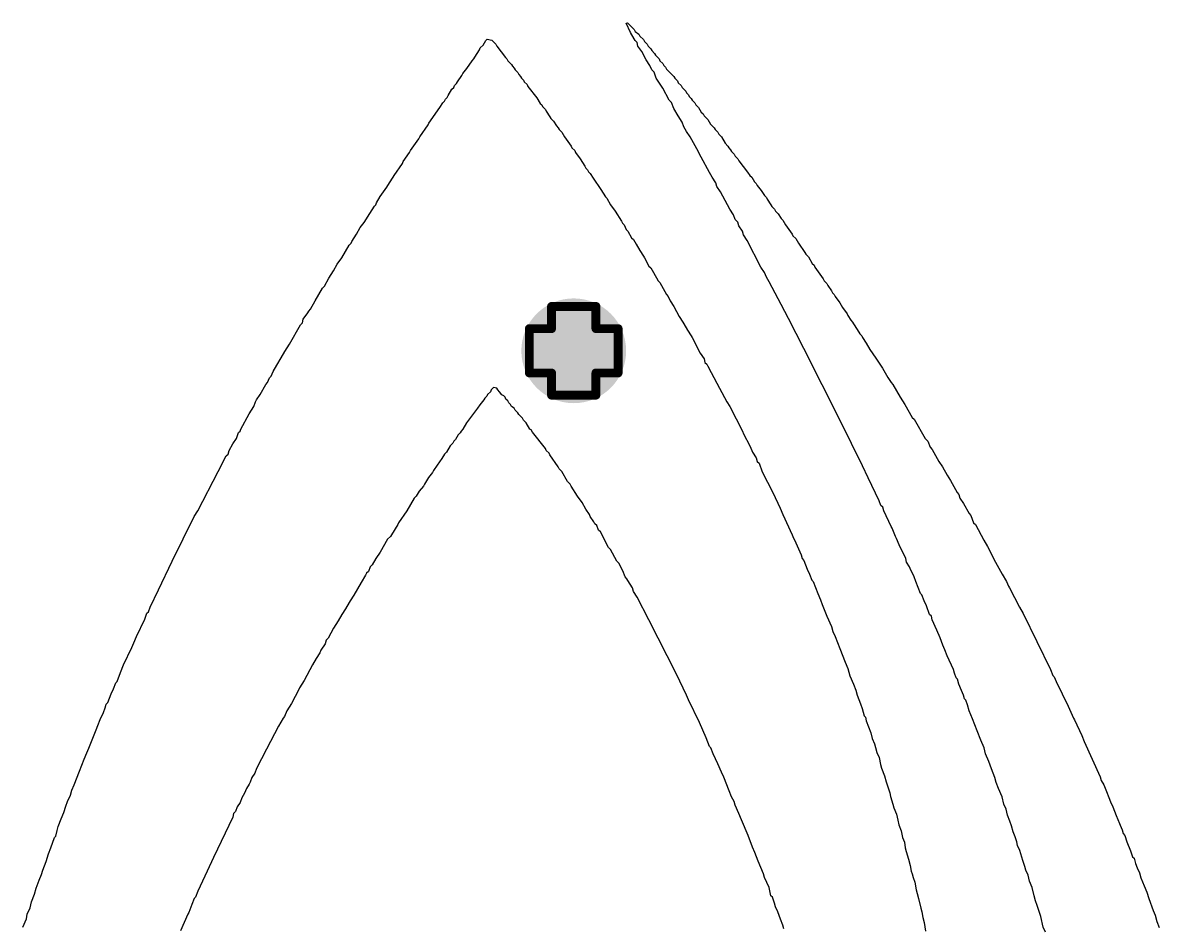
# Model space of a CAD drawing. Header units: inches. Extents: x -0.1 to 10.2, y 0 to 6.5.
# Drawn here: x 0.1475 to 0.4036, y 0.9527 to 1.1566 of the extents above; entities that cross this region are included whole.
import ezdxf

# ---------------------------------------------------------------- set-up
doc = ezdxf.new("R2010")
doc.units = ezdxf.units.IN
doc.header["$MEASUREMENT"] = 0
for name, color, linetype in [('Bottom Layer', 5, 'Continuous'), ('Drill Drawing', 1, 'Continuous'), ('Top Layer', 1, 'Continuous'), ('Top Overlay', 2, 'Continuous'), ('Via Holes', 16, 'Continuous')]:
    doc.layers.add(name, color=color, linetype=linetype)

msp = doc.modelspace()

# ---------------------------------------------------------------- hatches: boundary and pattern name
at = {"layer": 'Bottom Layer'}
h = msp.add_hatch(color=5, dxfattribs=at)
edge = h.paths.add_edge_path()
edge.add_arc((0.27165, 1.08268), 0.01181, 0, 360)
at = {"layer": 'Top Layer'}
h = msp.add_hatch(color=1, dxfattribs=at)
edge = h.paths.add_edge_path()
edge.add_arc((0.27165, 1.08268), 0.01181, 0, 360)
at = {"layer": 'Via Holes'}
h = msp.add_hatch(color=7, dxfattribs=at)
edge = h.paths.add_edge_path()
edge.add_arc((0.27165, 1.08268), 0.00591, 0, 360)

# ---------------------------------------------------------------- linework, layer by layer
at = {"layer": 'Drill Drawing'}
for points in [[(0.26665, 1.08768, 0.002, 0.002, 0), (0.26665, 1.09268, 0.002, 0.002, 0)], [(0.26665, 1.09268, 0.002, 0.002, 0), (0.27665, 1.09268, 0.002, 0.002, 0)], [(0.27665, 1.08768, 0.002, 0.002, 0), (0.27665, 1.09268, 0.002, 0.002, 0)], [(0.26165, 1.07768, 0.002, 0.002, 0), (0.26165, 1.08768, 0.002, 0.002, 0)], [(0.26165, 1.08768, 0.002, 0.002, 0), (0.26665, 1.08768, 0.002, 0.002, 0)], [(0.27665, 1.08768, 0.002, 0.002, 0), (0.28165, 1.08768, 0.002, 0.002, 0)], [(0.28165, 1.07768, 0.002, 0.002, 0), (0.28165, 1.08768, 0.002, 0.002, 0)], [(0.26165, 1.07768, 0.002, 0.002, 0), (0.26665, 1.07768, 0.002, 0.002, 0)], [(0.26665, 1.07268, 0.002, 0.002, 0), (0.26665, 1.07768, 0.002, 0.002, 0)], [(0.27665, 1.07768, 0.002, 0.002, 0), (0.28165, 1.07768, 0.002, 0.002, 0)], [(0.27665, 1.07268, 0.002, 0.002, 0), (0.27665, 1.07768, 0.002, 0.002, 0)], [(0.26665, 1.07268, 0.002, 0.002, 0), (0.27665, 1.07268, 0.002, 0.002, 0)]]:
    msp.add_lwpolyline(points, format="xyseb", dxfattribs=at)
for points in [[(0.26615, 1.09268, 0.001, 0.001, 1), (0.26715, 1.09268, 0.001, 0.001, 1)], [(0.26615, 1.09268, 0.001, 0.001, 1), (0.26715, 1.09268, 0.001, 0.001, 1)], [(0.27615, 1.09268, 0.001, 0.001, 1), (0.27715, 1.09268, 0.001, 0.001, 1)], [(0.27615, 1.09268, 0.001, 0.001, 1), (0.27715, 1.09268, 0.001, 0.001, 1)], [(0.26115, 1.08768, 0.001, 0.001, 1), (0.26215, 1.08768, 0.001, 0.001, 1)], [(0.26115, 1.08768, 0.001, 0.001, 1), (0.26215, 1.08768, 0.001, 0.001, 1)], [(0.26615, 1.08768, 0.001, 0.001, 1), (0.26715, 1.08768, 0.001, 0.001, 1)], [(0.26615, 1.08768, 0.001, 0.001, 1), (0.26715, 1.08768, 0.001, 0.001, 1)], [(0.27615, 1.08768, 0.001, 0.001, 1), (0.27715, 1.08768, 0.001, 0.001, 1)], [(0.27615, 1.08768, 0.001, 0.001, 1), (0.27715, 1.08768, 0.001, 0.001, 1)], [(0.28115, 1.08768, 0.001, 0.001, 1), (0.28215, 1.08768, 0.001, 0.001, 1)], [(0.28115, 1.08768, 0.001, 0.001, 1), (0.28215, 1.08768, 0.001, 0.001, 1)], [(0.26115, 1.07768, 0.001, 0.001, 1), (0.26215, 1.07768, 0.001, 0.001, 1)], [(0.26115, 1.07768, 0.001, 0.001, 1), (0.26215, 1.07768, 0.001, 0.001, 1)], [(0.26615, 1.07768, 0.001, 0.001, 1), (0.26715, 1.07768, 0.001, 0.001, 1)], [(0.26615, 1.07768, 0.001, 0.001, 1), (0.26715, 1.07768, 0.001, 0.001, 1)], [(0.27615, 1.07768, 0.001, 0.001, 1), (0.27715, 1.07768, 0.001, 0.001, 1)], [(0.27615, 1.07768, 0.001, 0.001, 1), (0.27715, 1.07768, 0.001, 0.001, 1)], [(0.28115, 1.07768, 0.001, 0.001, 1), (0.28215, 1.07768, 0.001, 0.001, 1)], [(0.28115, 1.07768, 0.001, 0.001, 1), (0.28215, 1.07768, 0.001, 0.001, 1)], [(0.26615, 1.07268, 0.001, 0.001, 1), (0.26715, 1.07268, 0.001, 0.001, 1)], [(0.26615, 1.07268, 0.001, 0.001, 1), (0.26715, 1.07268, 0.001, 0.001, 1)], [(0.27615, 1.07268, 0.001, 0.001, 1), (0.27715, 1.07268, 0.001, 0.001, 1)], [(0.27615, 1.07268, 0.001, 0.001, 1), (0.27715, 1.07268, 0.001, 0.001, 1)]]:
    msp.add_lwpolyline(points, format="xyseb", close=True, dxfattribs=at)
at = {"layer": 'Top Overlay'}
for p, q in [((0.28345, 1.15654), (0.28375, 1.15664)), ((0.28448, 1.15447), (0.28345, 1.15654)), ((0.28375, 1.15664), (0.2853, 1.15509)), ((0.25183, 1.15261), (0.25214, 1.15292)), ((0.25214, 1.15292), (0.25317, 1.15271)), ((0.25317, 1.15271), (0.2541, 1.15178)), ((0.2853, 1.15302), (0.28448, 1.15447)), ((0.2853, 1.15509), (0.28551, 1.15468)), ((0.28551, 1.15261), (0.2853, 1.15302)), ((0.28551, 1.15468), (0.28634, 1.15406)), ((0.28634, 1.15406), (0.28654, 1.15364)), ((0.28654, 1.15364), (0.28737, 1.15282)), ((0.28737, 1.15282), (0.28758, 1.1524)), ((0.24935, 1.14889), (0.25038, 1.15054)), ((0.25038, 1.15054), (0.25059, 1.15096)), ((0.25059, 1.15096), (0.25121, 1.15158)), ((0.25121, 1.15158), (0.25183, 1.15261)), ((0.2541, 1.15178), (0.25431, 1.15137)), ((0.25431, 1.15137), (0.25627, 1.14879)), ((0.28592, 1.1522), (0.28551, 1.15261)), ((0.28613, 1.15137), (0.28592, 1.1522)), ((0.28696, 1.15013), (0.28613, 1.15137)), ((0.28758, 1.1524), (0.2882, 1.15178)), ((0.2882, 1.15178), (0.2884, 1.15137)), ((0.2884, 1.15137), (0.28902, 1.15075)), ((0.28902, 1.15075), (0.28923, 1.15034)), ((0.28923, 1.15034), (0.28985, 1.14972)), ((0.24759, 1.14631), (0.24873, 1.14806)), ((0.24873, 1.14806), (0.24914, 1.14848)), ((0.24914, 1.14848), (0.24935, 1.14889)), ((0.25627, 1.14879), (0.25658, 1.14848)), ((0.25658, 1.14848), (0.25679, 1.14806)), ((0.25679, 1.14806), (0.25761, 1.14724)), ((0.28799, 1.14827), (0.28696, 1.15013)), ((0.28882, 1.14703), (0.28799, 1.14827)), ((0.28985, 1.14972), (0.29006, 1.1493)), ((0.29006, 1.1493), (0.29088, 1.14848)), ((0.29088, 1.14848), (0.29109, 1.14806)), ((0.29109, 1.14806), (0.29171, 1.14744)), ((0.24645, 1.14476), (0.24666, 1.14517)), ((0.24666, 1.14517), (0.24759, 1.14631)), ((0.25761, 1.14724), (0.25782, 1.14682)), ((0.25782, 1.14682), (0.25823, 1.14641)), ((0.25823, 1.14641), (0.25844, 1.146)), ((0.25844, 1.146), (0.25906, 1.14538)), ((0.25906, 1.14538), (0.25927, 1.14496)), ((0.28923, 1.146), (0.28882, 1.14703)), ((0.28975, 1.14548), (0.28923, 1.146)), ((0.29026, 1.14414), (0.28975, 1.14548)), ((0.29171, 1.14744), (0.29192, 1.14703)), ((0.29192, 1.14703), (0.29233, 1.14662)), ((0.29233, 1.14662), (0.29254, 1.1462)), ((0.29254, 1.1462), (0.29419, 1.14455)), ((0.24459, 1.14207), (0.2448, 1.14248)), ((0.2448, 1.14248), (0.24521, 1.1429)), ((0.24521, 1.1429), (0.24542, 1.14331)), ((0.24542, 1.14331), (0.24645, 1.14476)), ((0.25927, 1.14496), (0.25968, 1.14455)), ((0.25968, 1.14455), (0.25989, 1.14414)), ((0.25989, 1.14414), (0.2603, 1.14372)), ((0.2603, 1.14372), (0.26051, 1.14331)), ((0.26051, 1.14331), (0.26113, 1.14269)), ((0.26113, 1.14269), (0.26133, 1.14228)), ((0.29171, 1.14186), (0.29026, 1.14414)), ((0.29419, 1.14455), (0.2944, 1.14414)), ((0.2944, 1.14414), (0.29502, 1.14352)), ((0.29502, 1.14352), (0.29522, 1.1431)), ((0.29522, 1.1431), (0.29584, 1.14248)), ((0.29584, 1.14248), (0.29605, 1.14207)), ((0.24315, 1.1398), (0.24335, 1.14021)), ((0.24335, 1.14021), (0.24418, 1.14166)), ((0.24418, 1.14166), (0.24459, 1.14207)), ((0.26133, 1.14228), (0.2633, 1.13969)), ((0.29316, 1.13918), (0.29171, 1.14186)), ((0.29605, 1.14207), (0.29688, 1.14124)), ((0.29688, 1.14124), (0.29708, 1.14083)), ((0.29708, 1.14083), (0.2975, 1.14042)), ((0.2975, 1.14042), (0.2977, 1.14)), ((0.2977, 1.14), (0.29812, 1.13959)), ((0.23901, 1.13401), (0.24149, 1.13752)), ((0.24149, 1.13752), (0.24211, 1.13856)), ((0.24211, 1.13856), (0.24253, 1.13897)), ((0.24253, 1.13897), (0.24273, 1.13938)), ((0.24273, 1.13938), (0.24315, 1.1398)), ((0.2633, 1.13969), (0.26412, 1.13845)), ((0.26412, 1.13845), (0.26443, 1.13814)), ((0.26443, 1.13814), (0.26464, 1.13773)), ((0.26464, 1.13773), (0.26526, 1.13711)), ((0.29367, 1.13866), (0.29316, 1.13918)), ((0.29419, 1.13732), (0.29367, 1.13866)), ((0.29812, 1.13959), (0.29832, 1.13918)), ((0.29832, 1.13918), (0.29894, 1.13856)), ((0.29894, 1.13856), (0.29915, 1.13814)), ((0.29915, 1.13814), (0.29977, 1.13752)), ((0.29977, 1.13752), (0.30039, 1.13649)), ((0.26526, 1.13711), (0.26547, 1.1367)), ((0.26547, 1.1367), (0.26629, 1.13546)), ((0.26629, 1.13546), (0.2665, 1.13504)), ((0.2665, 1.13504), (0.26712, 1.13442)), ((0.29522, 1.13566), (0.29419, 1.13732)), ((0.29605, 1.13422), (0.29522, 1.13566)), ((0.30039, 1.13649), (0.3008, 1.13608)), ((0.3008, 1.13608), (0.30101, 1.13566)), ((0.30101, 1.13566), (0.30184, 1.13484)), ((0.30184, 1.13484), (0.30246, 1.1338)), ((0.23695, 1.13091), (0.23881, 1.1336)), ((0.23881, 1.1336), (0.23901, 1.13401)), ((0.26712, 1.13442), (0.26774, 1.13339)), ((0.26774, 1.13339), (0.26815, 1.13298)), ((0.26815, 1.13298), (0.26836, 1.13256)), ((0.26836, 1.13256), (0.26898, 1.13194)), ((0.29646, 1.13318), (0.29605, 1.13422)), ((0.29708, 1.13215), (0.29646, 1.13318)), ((0.30246, 1.1338), (0.30328, 1.13298)), ((0.30328, 1.13298), (0.30349, 1.13256)), ((0.30349, 1.13256), (0.30411, 1.13194)), ((0.23488, 1.12781), (0.23674, 1.1305)), ((0.23674, 1.1305), (0.23695, 1.13091)), ((0.26898, 1.13194), (0.2696, 1.13091)), ((0.2696, 1.13091), (0.27105, 1.12884)), ((0.29791, 1.13091), (0.29708, 1.13215)), ((0.29936, 1.12822), (0.29791, 1.13091)), ((0.30411, 1.13194), (0.30432, 1.13153)), ((0.30432, 1.13153), (0.30494, 1.13091)), ((0.30494, 1.13091), (0.30576, 1.12946)), ((0.23323, 1.12533), (0.23467, 1.1274)), ((0.23467, 1.1274), (0.23488, 1.12781)), ((0.27105, 1.12884), (0.27125, 1.12843)), ((0.27125, 1.12843), (0.27187, 1.12781)), ((0.27187, 1.12781), (0.27208, 1.1274)), ((0.27208, 1.1274), (0.27311, 1.12595)), ((0.30039, 1.12636), (0.29936, 1.12822)), ((0.30576, 1.12946), (0.30638, 1.12884)), ((0.30638, 1.12884), (0.30659, 1.12843)), ((0.30659, 1.12843), (0.307, 1.12802)), ((0.307, 1.12802), (0.30721, 1.1276)), ((0.30721, 1.1276), (0.30783, 1.12698)), ((0.23116, 1.12223), (0.23302, 1.12492)), ((0.23302, 1.12492), (0.23323, 1.12533)), ((0.27311, 1.12595), (0.27415, 1.1243)), ((0.30225, 1.12285), (0.30039, 1.12636)), ((0.30783, 1.12698), (0.30804, 1.12657)), ((0.30804, 1.12657), (0.30866, 1.12595)), ((0.30866, 1.12595), (0.30886, 1.12554)), ((0.30886, 1.12554), (0.31083, 1.12295)), ((0.23095, 1.12182), (0.23116, 1.12223)), ((0.27415, 1.1243), (0.27435, 1.12388)), ((0.27435, 1.12388), (0.27477, 1.12347)), ((0.27477, 1.12347), (0.27497, 1.12306)), ((0.27497, 1.12306), (0.27539, 1.12264)), ((0.27539, 1.12264), (0.27601, 1.12161)), ((0.30287, 1.12182), (0.30225, 1.12285)), ((0.31083, 1.12295), (0.31134, 1.12223)), ((0.31134, 1.12223), (0.31176, 1.12182)), ((0.22806, 1.11748), (0.22951, 1.11954)), ((0.22951, 1.11954), (0.23013, 1.12058)), ((0.23013, 1.12058), (0.23095, 1.12182)), ((0.27601, 1.12161), (0.27776, 1.11903)), ((0.3037, 1.12058), (0.30287, 1.12182)), ((0.3039, 1.11975), (0.3037, 1.12058)), ((0.30473, 1.11851), (0.3039, 1.11975)), ((0.31176, 1.12182), (0.31238, 1.12078)), ((0.31238, 1.12078), (0.31279, 1.12037)), ((0.31279, 1.12037), (0.313, 1.11996)), ((0.313, 1.11996), (0.31393, 1.11882)), ((0.22723, 1.11603), (0.22806, 1.11748)), ((0.27776, 1.11903), (0.2788, 1.11737)), ((0.2788, 1.11737), (0.27911, 1.11706)), ((0.27911, 1.11706), (0.27993, 1.11562)), ((0.3068, 1.11458), (0.30473, 1.11851)), ((0.31393, 1.11882), (0.31465, 1.11768)), ((0.31465, 1.11768), (0.31506, 1.11727)), ((0.31506, 1.11727), (0.31527, 1.11686)), ((0.31527, 1.11686), (0.3161, 1.11562)), ((0.22568, 1.11365), (0.22672, 1.11531)), ((0.22672, 1.11531), (0.22703, 1.11562)), ((0.22703, 1.11562), (0.22723, 1.11603)), ((0.27993, 1.11562), (0.28097, 1.11417)), ((0.30762, 1.11334), (0.3068, 1.11458)), ((0.3161, 1.11562), (0.3163, 1.1152)), ((0.3163, 1.1152), (0.31692, 1.11458)), ((0.31692, 1.11458), (0.31713, 1.11417)), ((0.22444, 1.11159), (0.22568, 1.11365)), ((0.28097, 1.11417), (0.28241, 1.1119)), ((0.28241, 1.1119), (0.28262, 1.11148)), ((0.30804, 1.11231), (0.30762, 1.11334)), ((0.30866, 1.11169), (0.30804, 1.11231)), ((0.31713, 1.11417), (0.31775, 1.11355)), ((0.31775, 1.11355), (0.31837, 1.11252)), ((0.31837, 1.11252), (0.31878, 1.1121)), ((0.31878, 1.1121), (0.3194, 1.11107)), ((0.22269, 1.109), (0.22351, 1.11045)), ((0.22351, 1.11045), (0.22444, 1.11159)), ((0.28262, 1.11148), (0.28303, 1.11107)), ((0.28303, 1.11107), (0.28345, 1.11004)), ((0.28345, 1.11004), (0.28386, 1.10962)), ((0.28386, 1.10962), (0.28469, 1.10818)), ((0.30886, 1.11086), (0.30866, 1.11169)), ((0.30969, 1.10962), (0.30886, 1.11086)), ((0.3099, 1.1088), (0.30969, 1.10962)), ((0.3194, 1.11107), (0.32085, 1.109)), ((0.22103, 1.10652), (0.22145, 1.10694)), ((0.22145, 1.10694), (0.22165, 1.10735)), ((0.22165, 1.10735), (0.22269, 1.109)), ((0.28469, 1.10818), (0.2851, 1.10776)), ((0.2851, 1.10776), (0.28572, 1.10673)), ((0.28572, 1.10673), (0.28654, 1.10528)), ((0.31072, 1.10756), (0.3099, 1.1088)), ((0.31382, 1.10156), (0.31072, 1.10756)), ((0.32085, 1.109), (0.32106, 1.10859)), ((0.32106, 1.10859), (0.32168, 1.10797)), ((0.32168, 1.10797), (0.3223, 1.10694)), ((0.3223, 1.10694), (0.32374, 1.10487)), ((0.21938, 1.10363), (0.22103, 1.10652)), ((0.28654, 1.10528), (0.28737, 1.10404)), ((0.28737, 1.10404), (0.28758, 1.10363)), ((0.32374, 1.10487), (0.32395, 1.10446)), ((0.32395, 1.10446), (0.32457, 1.10384)), ((0.21752, 1.10074), (0.21835, 1.10218)), ((0.21835, 1.10218), (0.21938, 1.10363)), ((0.28758, 1.10363), (0.28861, 1.10177)), ((0.28861, 1.10177), (0.28902, 1.10136)), ((0.31465, 1.10032), (0.31382, 1.10156)), ((0.32457, 1.10384), (0.3254, 1.10239)), ((0.3254, 1.10239), (0.32581, 1.10198)), ((0.32581, 1.10198), (0.32602, 1.10156)), ((0.32602, 1.10156), (0.32788, 1.09888)), ((0.21545, 1.09722), (0.21649, 1.09908)), ((0.21649, 1.09908), (0.21752, 1.10074)), ((0.28902, 1.10136), (0.28964, 1.10032)), ((0.28964, 1.10032), (0.29068, 1.09846)), ((0.31506, 1.09929), (0.31465, 1.10032)), ((0.31568, 1.09826), (0.31506, 1.09929)), ((0.21339, 1.09392), (0.21504, 1.09681)), ((0.21504, 1.09681), (0.21545, 1.09722)), ((0.29068, 1.09846), (0.29109, 1.09805)), ((0.29109, 1.09805), (0.29254, 1.09536)), ((0.31837, 1.09309), (0.31568, 1.09826)), ((0.32788, 1.09888), (0.32808, 1.09846)), ((0.32808, 1.09846), (0.3287, 1.09784)), ((0.3287, 1.09784), (0.32891, 1.09743)), ((0.32891, 1.09743), (0.32974, 1.09619)), ((0.21235, 1.09206), (0.21339, 1.09392)), ((0.29254, 1.09536), (0.29295, 1.09495)), ((0.29295, 1.09495), (0.29336, 1.09392)), ((0.29336, 1.09392), (0.29419, 1.09268)), ((0.32974, 1.09619), (0.32994, 1.09578)), ((0.32994, 1.09578), (0.33036, 1.09536)), ((0.33036, 1.09536), (0.33056, 1.09495)), ((0.33056, 1.09495), (0.3316, 1.0935)), ((0.2107, 1.08978), (0.21173, 1.09123)), ((0.21173, 1.09123), (0.21194, 1.09164)), ((0.21194, 1.09164), (0.21235, 1.09206)), ((0.29419, 1.09268), (0.29543, 1.0904)), ((0.32002, 1.08999), (0.31837, 1.09309)), ((0.3316, 1.0935), (0.33222, 1.09247)), ((0.33222, 1.09247), (0.33325, 1.09102)), ((0.21008, 1.08854), (0.21049, 1.08896)), ((0.21049, 1.08896), (0.2107, 1.08978)), ((0.29543, 1.0904), (0.29626, 1.08916)), ((0.29626, 1.08916), (0.29646, 1.08875)), ((0.29646, 1.08875), (0.29729, 1.0873)), ((0.32354, 1.08317), (0.32002, 1.08999)), ((0.33325, 1.09102), (0.33346, 1.09061)), ((0.33346, 1.09061), (0.33408, 1.08958)), ((0.33408, 1.08958), (0.33449, 1.08916)), ((0.33449, 1.08916), (0.3347, 1.08875)), ((0.3347, 1.08875), (0.33552, 1.08751)), ((0.2076, 1.0842), (0.21008, 1.08854)), ((0.29729, 1.0873), (0.29812, 1.08606)), ((0.33552, 1.08751), (0.33614, 1.08648)), ((0.33614, 1.08648), (0.33656, 1.08606)), ((0.20657, 1.08255), (0.2076, 1.0842)), ((0.29812, 1.08606), (0.29832, 1.08565)), ((0.29832, 1.08565), (0.30018, 1.08214)), ((0.33656, 1.08606), (0.33676, 1.08565)), ((0.33676, 1.08565), (0.33759, 1.08441)), ((0.33759, 1.08441), (0.33842, 1.08296)), ((0.20471, 1.07945), (0.20574, 1.0811)), ((0.20574, 1.0811), (0.20657, 1.08255)), ((0.30018, 1.08214), (0.30101, 1.0809)), ((0.3318, 1.06685), (0.32354, 1.08317)), ((0.33842, 1.08296), (0.33976, 1.081)), ((0.33976, 1.081), (0.34121, 1.07873)), ((0.20388, 1.078), (0.20471, 1.07945)), ((0.30101, 1.0809), (0.30122, 1.08007)), ((0.30122, 1.08007), (0.30163, 1.07966)), ((0.30163, 1.07966), (0.30184, 1.07924)), ((0.30184, 1.07924), (0.30266, 1.0778)), ((0.34121, 1.07873), (0.34245, 1.07666)), ((0.20264, 1.07552), (0.20305, 1.07656)), ((0.20305, 1.07656), (0.20347, 1.07697)), ((0.20347, 1.07697), (0.20388, 1.078)), ((0.30266, 1.0778), (0.30452, 1.07428)), ((0.34245, 1.07666), (0.34317, 1.07552)), ((0.20099, 1.07284), (0.20223, 1.07511)), ((0.20223, 1.07511), (0.20264, 1.07552)), ((0.25286, 1.07346), (0.25224, 1.07284)), ((0.25307, 1.07387), (0.25286, 1.07346)), ((0.25358, 1.07439), (0.25307, 1.07387)), ((0.25431, 1.07428), (0.25358, 1.07439)), ((0.25451, 1.07387), (0.25431, 1.07428)), ((0.25493, 1.07346), (0.25451, 1.07387)), ((0.25544, 1.07273), (0.25493, 1.07346)), ((0.30452, 1.07428), (0.30618, 1.07119)), ((0.34317, 1.07552), (0.34358, 1.07511)), ((0.34358, 1.07511), (0.34524, 1.07222)), ((0.19954, 1.07015), (0.19995, 1.07119)), ((0.19995, 1.07119), (0.20016, 1.0716)), ((0.20016, 1.0716), (0.20099, 1.07284)), ((0.25141, 1.0716), (0.25048, 1.07046)), ((0.25162, 1.07201), (0.25141, 1.0716)), ((0.25203, 1.07242), (0.25162, 1.07201)), ((0.25224, 1.07284), (0.25203, 1.07242)), ((0.25586, 1.07253), (0.25544, 1.07273)), ((0.25617, 1.07222), (0.25586, 1.07253)), ((0.25637, 1.0718), (0.25617, 1.07222)), ((0.25679, 1.07139), (0.25637, 1.0718)), ((0.25699, 1.07098), (0.25679, 1.07139)), ((0.25741, 1.07056), (0.25699, 1.07098)), ((0.30618, 1.07119), (0.3068, 1.07015)), ((0.34524, 1.07222), (0.34627, 1.07056)), ((0.19665, 1.06499), (0.19851, 1.0685)), ((0.19851, 1.0685), (0.19954, 1.07015)), ((0.24997, 1.06974), (0.24749, 1.06643)), ((0.25048, 1.07046), (0.24997, 1.06974)), ((0.25761, 1.07015), (0.25741, 1.07056)), ((0.25823, 1.06974), (0.25761, 1.07015)), ((0.25844, 1.06933), (0.25823, 1.06974)), ((0.25906, 1.06871), (0.25844, 1.06933)), ((0.25927, 1.06829), (0.25906, 1.06871)), ((0.26009, 1.06747), (0.25927, 1.06829)), ((0.3068, 1.07015), (0.30969, 1.06457)), ((0.34627, 1.07056), (0.34792, 1.06767)), ((0.24749, 1.06643), (0.24666, 1.06499)), ((0.2603, 1.06705), (0.26009, 1.06747)), ((0.26092, 1.06643), (0.2603, 1.06705)), ((0.26175, 1.06499), (0.26092, 1.06643)), ((0.33676, 1.05672), (0.3318, 1.06685)), ((0.34792, 1.06767), (0.34834, 1.06726)), ((0.34834, 1.06726), (0.35082, 1.06292)), ((0.19561, 1.06292), (0.19613, 1.06426)), ((0.19613, 1.06426), (0.19644, 1.06457)), ((0.19644, 1.06457), (0.19665, 1.06499)), ((0.24563, 1.06375), (0.24501, 1.06271)), ((0.24604, 1.06416), (0.24563, 1.06375)), ((0.24625, 1.06457), (0.24604, 1.06416)), ((0.24666, 1.06499), (0.24625, 1.06457)), ((0.26206, 1.06488), (0.26175, 1.06499)), ((0.26237, 1.06437), (0.26206, 1.06488)), ((0.26526, 1.06065), (0.26237, 1.06437)), ((0.30969, 1.06457), (0.3099, 1.06395)), ((0.3099, 1.06395), (0.31134, 1.06127)), ((0.19396, 1.06023), (0.19479, 1.06168)), ((0.19479, 1.06168), (0.19561, 1.06292)), ((0.24377, 1.06127), (0.24294, 1.05982)), ((0.24439, 1.06189), (0.24377, 1.06127)), ((0.24459, 1.0623), (0.24439, 1.06189)), ((0.24501, 1.06271), (0.24459, 1.0623)), ((0.26547, 1.06023), (0.26526, 1.06065)), ((0.31134, 1.06127), (0.31176, 1.06023)), ((0.35082, 1.06292), (0.35144, 1.0623)), ((0.35144, 1.0623), (0.35195, 1.06096)), ((0.35195, 1.06096), (0.35247, 1.06044)), ((0.19148, 1.05548), (0.19334, 1.05899)), ((0.19334, 1.05899), (0.19376, 1.05941)), ((0.19376, 1.05941), (0.19396, 1.06023)), ((0.24191, 1.05837), (0.24087, 1.05693)), ((0.24253, 1.05941), (0.24191, 1.05837)), ((0.24294, 1.05982), (0.24253, 1.05941)), ((0.26609, 1.05961), (0.26547, 1.06023)), ((0.26629, 1.0592), (0.26609, 1.05961)), ((0.26815, 1.05651), (0.26629, 1.0592)), ((0.31176, 1.06023), (0.31196, 1.05982)), ((0.31196, 1.05982), (0.31279, 1.05858)), ((0.31279, 1.05858), (0.313, 1.05775)), ((0.35247, 1.06044), (0.35392, 1.05775)), ((0.18694, 1.04659), (0.19148, 1.05548)), ((0.24005, 1.05569), (0.23984, 1.05527)), ((0.24087, 1.05693), (0.24005, 1.05569)), ((0.26836, 1.0561), (0.26815, 1.05651)), ((0.26898, 1.05548), (0.26836, 1.0561)), ((0.27022, 1.05321), (0.26898, 1.05548)), ((0.313, 1.05775), (0.31341, 1.05734)), ((0.31341, 1.05734), (0.31413, 1.05538)), ((0.31413, 1.05538), (0.31651, 1.05073)), ((0.338, 1.05403), (0.33676, 1.05672)), ((0.35392, 1.05775), (0.35474, 1.05651)), ((0.35474, 1.05651), (0.35578, 1.05465)), ((0.23891, 1.05414), (0.23798, 1.05259)), ((0.23984, 1.05527), (0.23891, 1.05414)), ((0.27084, 1.05259), (0.27022, 1.05321)), ((0.34048, 1.04887), (0.338, 1.05403)), ((0.35578, 1.05465), (0.3566, 1.05341)), ((0.3566, 1.05341), (0.35805, 1.05073)), ((0.23684, 1.05104), (0.23612, 1.0499)), ((0.23777, 1.05217), (0.23684, 1.05104)), ((0.23798, 1.05259), (0.23777, 1.05217)), ((0.27105, 1.05217), (0.27084, 1.05259)), ((0.27249, 1.0499), (0.27105, 1.05217)), ((0.31651, 1.05073), (0.31816, 1.04721)), ((0.35805, 1.05073), (0.35846, 1.05031)), ((0.35846, 1.05031), (0.35867, 1.04949)), ((0.23571, 1.04949), (0.23405, 1.04659)), ((0.23612, 1.0499), (0.23571, 1.04949)), ((0.27353, 1.04845), (0.27249, 1.0499)), ((0.27435, 1.04701), (0.27353, 1.04845)), ((0.3409, 1.04783), (0.34048, 1.04887)), ((0.34131, 1.04742), (0.3409, 1.04783)), ((0.35867, 1.04949), (0.3595, 1.04825)), ((0.3595, 1.04825), (0.36074, 1.04597)), ((0.18115, 1.03523), (0.18611, 1.04535)), ((0.18611, 1.04535), (0.18694, 1.04659)), ((0.23405, 1.04659), (0.23219, 1.04391)), ((0.27518, 1.04577), (0.27435, 1.04701)), ((0.27539, 1.04535), (0.27518, 1.04577)), ((0.27621, 1.04411), (0.27539, 1.04535)), ((0.31816, 1.04721), (0.31878, 1.04577)), ((0.31878, 1.04577), (0.32085, 1.04122)), ((0.34152, 1.04659), (0.34131, 1.04742)), ((0.34317, 1.04308), (0.34152, 1.04659)), ((0.36074, 1.04597), (0.36115, 1.04556)), ((0.36115, 1.04556), (0.36177, 1.04391)), ((0.23199, 1.04349), (0.23054, 1.04122)), ((0.23219, 1.04391), (0.23199, 1.04349)), ((0.27642, 1.0437), (0.27621, 1.04411)), ((0.27683, 1.04329), (0.27642, 1.0437)), ((0.27725, 1.04225), (0.27683, 1.04329)), ((0.34338, 1.04267), (0.34317, 1.04308)), ((0.3442, 1.04081), (0.34338, 1.04267)), ((0.36177, 1.04391), (0.36218, 1.04349)), ((0.36218, 1.04349), (0.36404, 1.03998)), ((0.22971, 1.04019), (0.22806, 1.03729)), ((0.23033, 1.04081), (0.22971, 1.04019)), ((0.23054, 1.04122), (0.23033, 1.04081)), ((0.27766, 1.04184), (0.27725, 1.04225)), ((0.27952, 1.03833), (0.27766, 1.04184)), ((0.32085, 1.04122), (0.32106, 1.04081)), ((0.32106, 1.04081), (0.32168, 1.03936)), ((0.34441, 1.04039), (0.3442, 1.04081)), ((0.34503, 1.03895), (0.34441, 1.04039)), ((0.27993, 1.03791), (0.27952, 1.03833)), ((0.28138, 1.03523), (0.27993, 1.03791)), ((0.32168, 1.03936), (0.32292, 1.03667)), ((0.34648, 1.03585), (0.34503, 1.03895)), ((0.36404, 1.03998), (0.36487, 1.03853)), ((0.36487, 1.03853), (0.36673, 1.03502)), ((0.17805, 1.02882), (0.18115, 1.03523)), ((0.22703, 1.03585), (0.2262, 1.0344)), ((0.22806, 1.03729), (0.22703, 1.03585)), ((0.28179, 1.03481), (0.28138, 1.03523)), ((0.32292, 1.03667), (0.32312, 1.03585)), ((0.32312, 1.03585), (0.32354, 1.03543)), ((0.32354, 1.03543), (0.32426, 1.03347)), ((0.34668, 1.03502), (0.34648, 1.03585)), ((0.3473, 1.03399), (0.34668, 1.03502)), ((0.36673, 1.03502), (0.36818, 1.03233)), ((0.22496, 1.03254), (0.22475, 1.03213)), ((0.22537, 1.03295), (0.22496, 1.03254)), ((0.22579, 1.03399), (0.22537, 1.03295)), ((0.2262, 1.0344), (0.22579, 1.03399)), ((0.28272, 1.03306), (0.28179, 1.03481)), ((0.28324, 1.03171), (0.28272, 1.03306)), ((0.32426, 1.03347), (0.32478, 1.03233)), ((0.32478, 1.03233), (0.32529, 1.03099)), ((0.34751, 1.03357), (0.3473, 1.03399)), ((0.34834, 1.03171), (0.34751, 1.03357)), ((0.36818, 1.03233), (0.36921, 1.03068)), ((0.22372, 1.03047), (0.22207, 1.02758)), ((0.22475, 1.03213), (0.22372, 1.03047)), ((0.28365, 1.0313), (0.28324, 1.03171)), ((0.28386, 1.03089), (0.28365, 1.0313)), ((0.28489, 1.02923), (0.28386, 1.03089)), ((0.32529, 1.03099), (0.3256, 1.03068)), ((0.3256, 1.03068), (0.32664, 1.02799)), ((0.34875, 1.03068), (0.34834, 1.03171)), ((0.34978, 1.02799), (0.34875, 1.03068)), ((0.36921, 1.03068), (0.36962, 1.02965)), ((0.17619, 1.02489), (0.17805, 1.02882)), ((0.22207, 1.02758), (0.22124, 1.02634)), ((0.2851, 1.02841), (0.28489, 1.02923)), ((0.28592, 1.02717), (0.2851, 1.02841)), ((0.32664, 1.02799), (0.32726, 1.02655)), ((0.35009, 1.02768), (0.34978, 1.02799)), ((0.35061, 1.02634), (0.35009, 1.02768)), ((0.36962, 1.02965), (0.36983, 1.02923)), ((0.36983, 1.02923), (0.3721, 1.02489)), ((0.17578, 1.02386), (0.17619, 1.02489)), ((0.22103, 1.02593), (0.22021, 1.02448)), ((0.22124, 1.02634), (0.22103, 1.02593)), ((0.28861, 1.022), (0.28592, 1.02717)), ((0.32726, 1.02655), (0.32767, 1.02551)), ((0.32767, 1.02551), (0.3287, 1.02283)), ((0.35113, 1.0252), (0.35061, 1.02634)), ((0.35185, 1.02324), (0.35113, 1.0252)), ((0.3721, 1.02489), (0.37293, 1.02345)), ((0.17309, 1.01828), (0.17495, 1.02221)), ((0.17495, 1.02221), (0.17547, 1.02355)), ((0.17547, 1.02355), (0.17578, 1.02386)), ((0.21938, 1.02324), (0.21855, 1.02179)), ((0.22021, 1.02448), (0.21938, 1.02324)), ((0.3287, 1.02283), (0.32974, 1.02055)), ((0.35226, 1.02283), (0.35185, 1.02324)), ((0.35247, 1.022), (0.35226, 1.02283)), ((0.37293, 1.02345), (0.37913, 1.01084)), ((0.21752, 1.02014), (0.21628, 1.01787)), ((0.21855, 1.02179), (0.21752, 1.02014)), ((0.29481, 1.00981), (0.28861, 1.022)), ((0.32974, 1.02055), (0.33005, 1.01942)), ((0.3535, 1.01973), (0.35247, 1.022)), ((0.35423, 1.01797), (0.3535, 1.01973)), ((0.17247, 1.01683), (0.17309, 1.01828)), ((0.21587, 1.01745), (0.21566, 1.01663)), ((0.21628, 1.01787), (0.21587, 1.01745)), ((0.33005, 1.01942), (0.33056, 1.01828)), ((0.33056, 1.01828), (0.3316, 1.01559)), ((0.35485, 1.01632), (0.35423, 1.01797)), ((0.1702, 1.01187), (0.17206, 1.0158)), ((0.17206, 1.0158), (0.17247, 1.01683)), ((0.21442, 1.01456), (0.21359, 1.01332)), ((0.21463, 1.01518), (0.21442, 1.01456)), ((0.21566, 1.01663), (0.21463, 1.01518)), ((0.3316, 1.01559), (0.33284, 1.01249)), ((0.35526, 1.01528), (0.35485, 1.01632)), ((0.35578, 1.01394), (0.35526, 1.01528)), ((0.16947, 1.01012), (0.1702, 1.01187)), ((0.21277, 1.01187), (0.21091, 1.00836)), ((0.21359, 1.01332), (0.21277, 1.01187)), ((0.33284, 1.01249), (0.33346, 1.01105)), ((0.35722, 1.01084), (0.35578, 1.01394)), ((0.16875, 1.00815), (0.16947, 1.01012)), ((0.29708, 1.00505), (0.29481, 1.00981)), ((0.33346, 1.01105), (0.33387, 1.00939)), ((0.33387, 1.00939), (0.3347, 1.00753)), ((0.35743, 1.01001), (0.35722, 1.01084)), ((0.35784, 1.00898), (0.35743, 1.01001)), ((0.37913, 1.01084), (0.37964, 1.0095)), ((0.37964, 1.0095), (0.37995, 1.00919)), ((0.16792, 1.0065), (0.16844, 1.00784)), ((0.16844, 1.00784), (0.16875, 1.00815)), ((0.20987, 1.00671), (0.20967, 1.00629)), ((0.21091, 1.00836), (0.20987, 1.00671)), ((0.3347, 1.00753), (0.33521, 1.00619)), ((0.35815, 1.00867), (0.35784, 1.00898)), ((0.35846, 1.00753), (0.35815, 1.00867)), ((0.35908, 1.00609), (0.35846, 1.00753)), ((0.37995, 1.00919), (0.38037, 1.00815)), ((0.38037, 1.00815), (0.38305, 1.00257)), ((0.16668, 1.0034), (0.16741, 1.00536)), ((0.16741, 1.00536), (0.16792, 1.0065)), ((0.20967, 1.00629), (0.20801, 1.00319)), ((0.2975, 1.00402), (0.29708, 1.00505)), ((0.33521, 1.00619), (0.33552, 1.00505)), ((0.33552, 1.00505), (0.33625, 1.00309)), ((0.3595, 1.00505), (0.35908, 1.00609)), ((0.3597, 1.00423), (0.3595, 1.00505)), ((0.36001, 1.00392), (0.3597, 1.00423)), ((0.16565, 1.00113), (0.16606, 1.00216)), ((0.16606, 1.00216), (0.16627, 1.00299)), ((0.16627, 1.00299), (0.16668, 1.0034)), ((0.20801, 1.00319), (0.20698, 1.00154)), ((0.29998, 0.99885), (0.2975, 1.00402)), ((0.33625, 1.00309), (0.33666, 1.00206)), ((0.33666, 1.00206), (0.33707, 1.0004)), ((0.36043, 1.00288), (0.36001, 1.00392)), ((0.36074, 1.00154), (0.36043, 1.00288)), ((0.38305, 1.00257), (0.38429, 0.99989)), ((0.16441, 0.99823), (0.16493, 0.99958)), ((0.16493, 0.99958), (0.16565, 1.00113)), ((0.20615, 0.99989), (0.20512, 0.99803)), ((0.20646, 1.0002), (0.20615, 0.99989)), ((0.20698, 1.00154), (0.20646, 1.0002)), ((0.33707, 1.0004), (0.33738, 1.00009)), ((0.33738, 1.00009), (0.33759, 0.99927)), ((0.33759, 0.99927), (0.33862, 0.99658)), ((0.36156, 0.99968), (0.36074, 1.00154)), ((0.3626, 0.99699), (0.36156, 0.99968)), ((0.38429, 0.99989), (0.3845, 0.99947)), ((0.3845, 0.99947), (0.38615, 0.99596)), ((0.16338, 0.99575), (0.164, 0.9972)), ((0.164, 0.9972), (0.16441, 0.99823)), ((0.20512, 0.99803), (0.20243, 0.99286)), ((0.30153, 0.99544), (0.29998, 0.99885)), ((0.33862, 0.99658), (0.33893, 0.99524)), ((0.36342, 0.99493), (0.3626, 0.99699)), ((0.16234, 0.99307), (0.16338, 0.99575)), ((0.30225, 0.99348), (0.30153, 0.99544)), ((0.33893, 0.99524), (0.33945, 0.9941)), ((0.33945, 0.9941), (0.33966, 0.99327)), ((0.36415, 0.99317), (0.36342, 0.99493)), ((0.38615, 0.99596), (0.38667, 0.99462)), ((0.38667, 0.99462), (0.39029, 0.98666)), ((0.16131, 0.99059), (0.16193, 0.99203)), ((0.16193, 0.99203), (0.16234, 0.99307)), ((0.20243, 0.99286), (0.20016, 0.98852)), ((0.30256, 0.99317), (0.30225, 0.99348)), ((0.30308, 0.99183), (0.30256, 0.99317)), ((0.30411, 0.98955), (0.30308, 0.99183)), ((0.33966, 0.99327), (0.33997, 0.99214)), ((0.33997, 0.99214), (0.34048, 0.991)), ((0.36446, 0.99183), (0.36415, 0.99317)), ((0.36518, 0.99007), (0.36446, 0.99183)), ((0.16028, 0.9879), (0.16131, 0.99059)), ((0.30494, 0.98769), (0.30411, 0.98955)), ((0.34048, 0.991), (0.34079, 0.98945)), ((0.34079, 0.98945), (0.341, 0.98862)), ((0.3658, 0.98842), (0.36518, 0.99007)), ((0.15904, 0.9848), (0.16028, 0.9879)), ((0.19913, 0.98645), (0.19871, 0.98542)), ((0.19975, 0.98749), (0.19913, 0.98645)), ((0.20016, 0.98852), (0.19975, 0.98749)), ((0.30545, 0.98656), (0.30494, 0.98769)), ((0.30669, 0.98346), (0.30545, 0.98656)), ((0.341, 0.98862), (0.34172, 0.98687)), ((0.34172, 0.98687), (0.34203, 0.98552)), ((0.36652, 0.98645), (0.3658, 0.98842)), ((0.36683, 0.98532), (0.36652, 0.98645)), ((0.39029, 0.98666), (0.39049, 0.98583)), ((0.15821, 0.98253), (0.15852, 0.98366)), ((0.15852, 0.98366), (0.15904, 0.9848)), ((0.19789, 0.98397), (0.19747, 0.98294)), ((0.19851, 0.98501), (0.19789, 0.98397)), ((0.19871, 0.98542), (0.19851, 0.98501)), ((0.34203, 0.98552), (0.34255, 0.98418)), ((0.34255, 0.98418), (0.34286, 0.98304)), ((0.36735, 0.98397), (0.36683, 0.98532)), ((0.36818, 0.98211), (0.36735, 0.98397)), ((0.39049, 0.98583), (0.39111, 0.9848)), ((0.39111, 0.9848), (0.39173, 0.98335)), ((0.15718, 0.98005), (0.15759, 0.98108)), ((0.15759, 0.98108), (0.15821, 0.98253)), ((0.19685, 0.98191), (0.19644, 0.98088)), ((0.19747, 0.98294), (0.19685, 0.98191)), ((0.30721, 0.98211), (0.30669, 0.98346)), ((0.30783, 0.98108), (0.30721, 0.98211)), ((0.30804, 0.98025), (0.30783, 0.98108)), ((0.34286, 0.98304), (0.34307, 0.98222)), ((0.34307, 0.98222), (0.34358, 0.98046)), ((0.36859, 0.98046), (0.36818, 0.98211)), ((0.39173, 0.98335), (0.39225, 0.98201)), ((0.39225, 0.98201), (0.39266, 0.98098)), ((0.15614, 0.97716), (0.15676, 0.9786)), ((0.15676, 0.9786), (0.15718, 0.98005)), ((0.19541, 0.97881), (0.19499, 0.9784)), ((0.19582, 0.97984), (0.19541, 0.97881)), ((0.19644, 0.98088), (0.19582, 0.97984)), ((0.30886, 0.9784), (0.30804, 0.98025)), ((0.34358, 0.98046), (0.34379, 0.97964)), ((0.34379, 0.97964), (0.34441, 0.97819)), ((0.36911, 0.97933), (0.36859, 0.98046)), ((0.36942, 0.97798), (0.36911, 0.97933)), ((0.39266, 0.98098), (0.39318, 0.97984)), ((0.39318, 0.97984), (0.3939, 0.97788)), ((0.15542, 0.9754), (0.15614, 0.97716)), ((0.19479, 0.97757), (0.19045, 0.96848)), ((0.19499, 0.9784), (0.19479, 0.97757)), ((0.30948, 0.97695), (0.30886, 0.9784)), ((0.3099, 0.97592), (0.30948, 0.97695)), ((0.34441, 0.97819), (0.34472, 0.97685)), ((0.34472, 0.97685), (0.34493, 0.97581)), ((0.36993, 0.97664), (0.36942, 0.97798)), ((0.37035, 0.97561), (0.36993, 0.97664)), ((0.3939, 0.97788), (0.39463, 0.97612)), ((0.39463, 0.97612), (0.39483, 0.97571)), ((0.1549, 0.97323), (0.15521, 0.97457)), ((0.15521, 0.97457), (0.15542, 0.9754)), ((0.31052, 0.97447), (0.3099, 0.97592)), ((0.31093, 0.97344), (0.31052, 0.97447)), ((0.31196, 0.97075), (0.31093, 0.97344)), ((0.34493, 0.97581), (0.34544, 0.97447)), ((0.34544, 0.97447), (0.34575, 0.97292)), ((0.37066, 0.97426), (0.37035, 0.97561)), ((0.37117, 0.97313), (0.37066, 0.97426)), ((0.39483, 0.97571), (0.39525, 0.97468)), ((0.39525, 0.97468), (0.39545, 0.97385)), ((0.39545, 0.97385), (0.39587, 0.97344)), ((0.39587, 0.97344), (0.39628, 0.97199)), ((0.15377, 0.97065), (0.15459, 0.97292)), ((0.15459, 0.97292), (0.1549, 0.97323)), ((0.34575, 0.97292), (0.34617, 0.97189)), ((0.34617, 0.97189), (0.34637, 0.97065)), ((0.37148, 0.97199), (0.37117, 0.97313)), ((0.37169, 0.97116), (0.37148, 0.97199)), ((0.37221, 0.97003), (0.37169, 0.97116)), ((0.39628, 0.97199), (0.39711, 0.96992)), ((0.15273, 0.96755), (0.15325, 0.9693)), ((0.15325, 0.9693), (0.15377, 0.97065)), ((0.19045, 0.96848), (0.189, 0.96538)), ((0.31248, 0.96961), (0.31196, 0.97075)), ((0.3132, 0.96765), (0.31248, 0.96961)), ((0.34637, 0.97065), (0.34658, 0.96982)), ((0.34658, 0.96982), (0.3471, 0.96806)), ((0.37283, 0.96775), (0.37221, 0.97003)), ((0.39711, 0.96992), (0.39762, 0.96858)), ((0.39762, 0.96858), (0.39793, 0.96827)), ((0.39793, 0.96827), (0.39824, 0.96713)), ((0.15201, 0.96558), (0.15273, 0.96755)), ((0.31444, 0.96476), (0.3132, 0.96765)), ((0.3471, 0.96806), (0.34751, 0.96662)), ((0.34751, 0.96662), (0.34772, 0.96538)), ((0.37334, 0.96641), (0.37283, 0.96775)), ((0.37355, 0.96558), (0.37334, 0.96641)), ((0.39824, 0.96713), (0.39866, 0.9661)), ((0.39866, 0.9661), (0.39917, 0.96496)), ((0.15046, 0.96155), (0.15118, 0.96331)), ((0.15118, 0.96331), (0.1517, 0.96465)), ((0.1517, 0.96465), (0.15201, 0.96558)), ((0.189, 0.96538), (0.18694, 0.96083)), ((0.31465, 0.96393), (0.31444, 0.96476)), ((0.31568, 0.96166), (0.31465, 0.96393)), ((0.34772, 0.96538), (0.34792, 0.96476)), ((0.34792, 0.96476), (0.34813, 0.96393)), ((0.34813, 0.96393), (0.34854, 0.9629)), ((0.37406, 0.96445), (0.37355, 0.96558)), ((0.37438, 0.9631), (0.37406, 0.96445)), ((0.39917, 0.96496), (0.39948, 0.96383)), ((0.39948, 0.96383), (0.40021, 0.96207)), ((0.15015, 0.96021), (0.15046, 0.96155)), ((0.18694, 0.96083), (0.18642, 0.95949)), ((0.3161, 0.9598), (0.31568, 0.96166)), ((0.34854, 0.9629), (0.34885, 0.96114)), ((0.34885, 0.96114), (0.34906, 0.96031)), ((0.37499, 0.96166), (0.37438, 0.9631)), ((0.37541, 0.9598), (0.37499, 0.96166)), ((0.40021, 0.96207), (0.40083, 0.96062)), ((0.40083, 0.96062), (0.40124, 0.95918)), ((0.14912, 0.95711), (0.14943, 0.95845)), ((0.14943, 0.95845), (0.15015, 0.96021)), ((0.18611, 0.95918), (0.18559, 0.95783)), ((0.18642, 0.95949), (0.18611, 0.95918)), ((0.31641, 0.95949), (0.3161, 0.9598)), ((0.31692, 0.95814), (0.31641, 0.95949)), ((0.31713, 0.95732), (0.31692, 0.95814)), ((0.34906, 0.96031), (0.34937, 0.95918)), ((0.34937, 0.95918), (0.34989, 0.95701)), ((0.37572, 0.95866), (0.37541, 0.9598)), ((0.37613, 0.95763), (0.37572, 0.95866)), ((0.40124, 0.95918), (0.40227, 0.95649)), ((0.14829, 0.95463), (0.1485, 0.95566)), ((0.1485, 0.95566), (0.14912, 0.95711)), ((0.18466, 0.95566), (0.18301, 0.95194)), ((0.18487, 0.95608), (0.18466, 0.95566)), ((0.18559, 0.95783), (0.18487, 0.95608)), ((0.31765, 0.95618), (0.31713, 0.95732)), ((0.31827, 0.95453), (0.31765, 0.95618)), ((0.34989, 0.95701), (0.35009, 0.95618)), ((0.35009, 0.95618), (0.3503, 0.95494)), ((0.37644, 0.95649), (0.37613, 0.95763)), ((0.37696, 0.95515), (0.37644, 0.95649)), ((0.40227, 0.95649), (0.40269, 0.95546)), ((0.40269, 0.95546), (0.4031, 0.95401)), ((0.14746, 0.95277), (0.14829, 0.95463)), ((0.31878, 0.95318), (0.31827, 0.95453)), ((0.31899, 0.95236), (0.31878, 0.95318)), ((0.3503, 0.95494), (0.35061, 0.9538)), ((0.35061, 0.9538), (0.35092, 0.95184)), ((0.37747, 0.95277), (0.37696, 0.95515)), ((0.4031, 0.95401), (0.40362, 0.95267)), ((0.37799, 0.95163), (0.37747, 0.95277))]:
    msp.add_line(p, q, dxfattribs=at)

doc.saveas('drawing.dxf')
